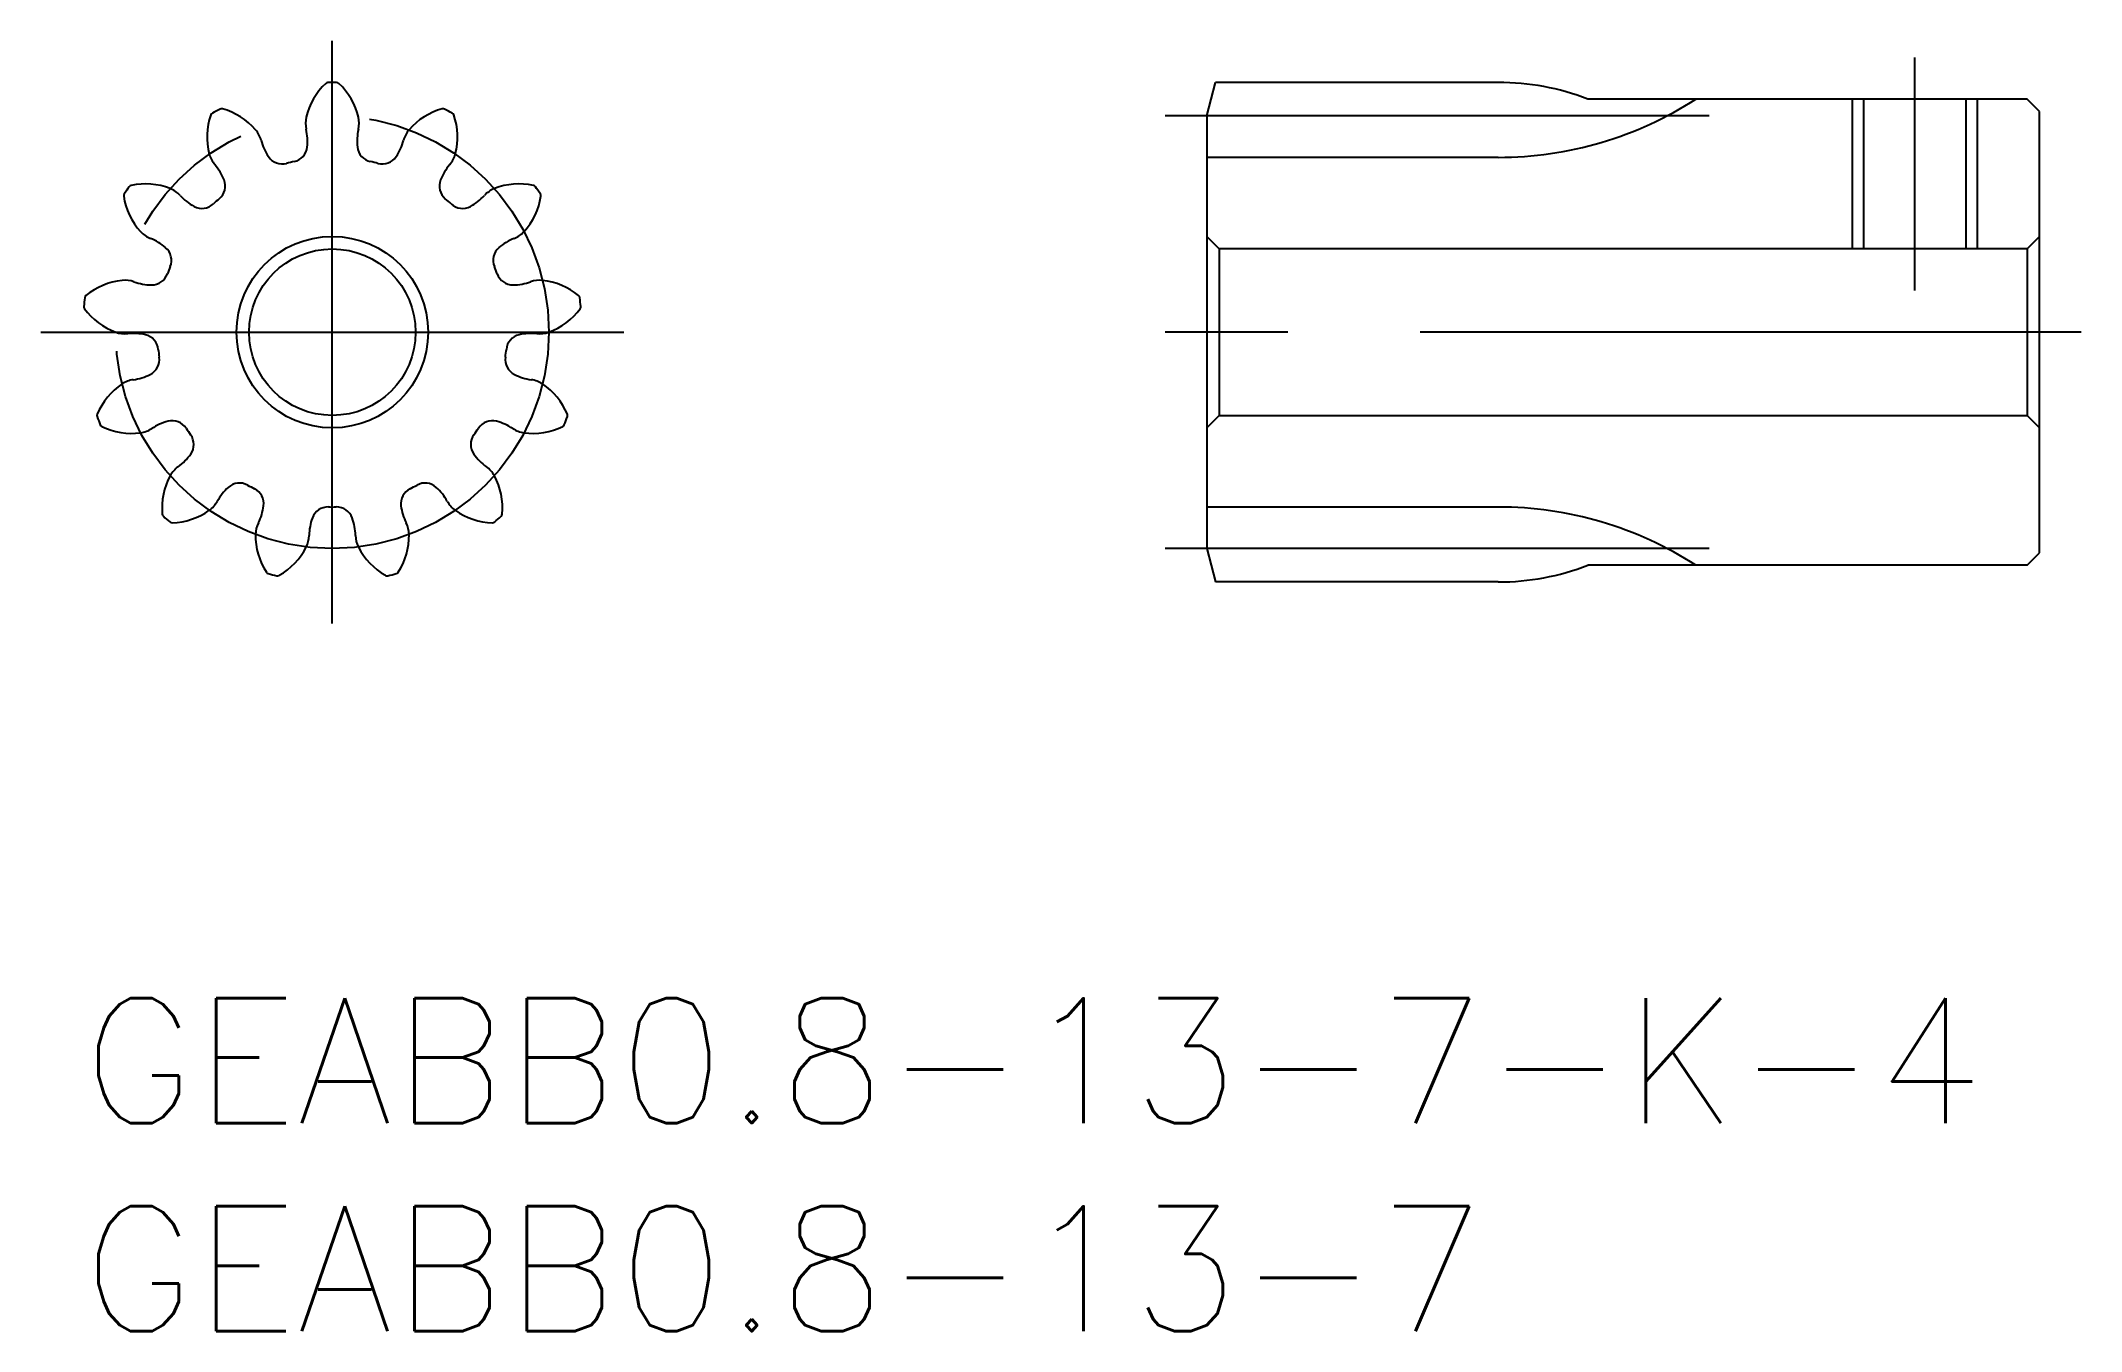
# Model space of a CAD drawing. Extents: x -1 to 48, y -8 to 23.
import ezdxf

# ---------------------------------------------------------------- set-up
doc = ezdxf.new("R2010")
doc.units = 0
doc.header["$LTSCALE"] = 0.5
doc.linetypes.add('CENTER', pattern=[50.8, 31.75, -6.35, 6.35, -6.35])
for name, color, linetype in [('MSM_CENTER', 1, 'CENTER'), ('MSM_CONTINUOUS', 7, 'CONTINUOUS'), ('MSM_NARROW', 5, 'CONTINUOUS'), ('MSM_PART_NUMBER', 7, 'CONTINUOUS')]:
    doc.layers.add(name, color=color, linetype=linetype)
doc.styles.get("Standard").update_dxf_attribs({"font": 'txt.shx', "height": 1, "bigfont": 'bigfont.shx'})

# ---------------------------------------------------------------- blocks, each defined once
blk = doc.blocks.new('*U2')
at = {"layer": 'MSM_PART_NUMBER'}
blk.add_text('GEABB0.8-13-7-K-4', height=3, dxfattribs=at).set_placement((0, -3))
blk = doc.blocks.new('*U3')
at = {"layer": 'MSM_PART_NUMBER'}
blk.add_text('GEABB0.8-13-7', height=3, dxfattribs=at).set_placement((0, -8))

msp = doc.modelspace()

# ---------------------------------------------------------------- linework, layer by layer
at = {"layer": 'MSM_CENTER'}
for p, q in [((6, 9), (6, 23)), ((44, 22.6), (44, 17)), ((39.062, 21.2), (26, 21.2)), ((-1, 16), (13, 16)), ((48, 16), (26, 16)), ((39.062, 10.8), (26, 10.8))]:
    msp.add_line(p, q, dxfattribs=at)
msp.add_circle((6, 16), 5.2, dxfattribs=at)
at = {"layer": 'MSM_CONTINUOUS'}
for p, q in [((27, 21.2), (27.214, 22)), ((34, 22), (27.214, 22)), ((46.7, 21.6), (36.154, 21.6)), ((42.771, 21.6), (42.771, 18)), ((45.23, 21.6), (45.23, 18)), ((47, 21.3), (46.7, 21.6)), ((27, 21.2), (27, 10.8)), ((47, 10.7), (47, 21.3)), ((34, 20.2), (27, 20.2)), ((27, 18.3), (27.3, 18)), ((46.7, 18), (47, 18.3)), ((27.3, 18), (27.3, 14)), ((46.7, 18), (27.3, 18)), ((46.7, 18), (46.7, 14)), ((27.3, 14), (27, 13.7)), ((27.3, 14), (46.7, 14)), ((47, 13.7), (46.7, 14)), ((34, 11.8), (27, 11.8)), ((27, 10.8), (27.214, 10)), ((46.7, 10.4), (36.154, 10.4)), ((46.7, 10.4), (47, 10.7)), ((34, 10), (27.214, 10))]:
    msp.add_line(p, q, dxfattribs=at)
for radius in [2.3, 2]:
    msp.add_circle((6, 16), radius, dxfattribs=at)
for centre, radius, start, end in [((6.956, 20.794), 1.625, 133.2851, 166.9231), ((5.897, 21.919), 0.08, 90.9991, 133.2851), ((6, 16), 6, 89.0009, 90.9991), ((6.103, 21.919), 0.08, 46.7149, 89.0009), ((5.044, 20.794), 1.625, 13.0769, 46.7149), ((34, 16), 6, 68.9605, 90), ((34, 28.95), 8.75, 270, 302.8599), ((4.618, 20.69), 1.625, 160.9774, 194.6154), ((3.158, 21.193), 0.08, 118.6914, 160.9774), ((6, 16), 6, 116.6932, 118.6914), ((3.341, 21.289), 0.08, 74.4072, 116.6932), ((2.925, 19.801), 1.625, 40.7692, 74.4072), ((6, 21.016), 0.643, 166.9231, 192.8099), ((6, 21.016), 0.643, 347.1901, 13.0769), ((9.075, 19.801), 1.625, 105.5928, 139.2308), ((8.659, 21.289), 0.08, 63.3068, 105.5928), ((6, 16), 6, 61.3086, 63.3068), ((8.842, 21.193), 0.08, 19.0226, 61.3086), ((7.382, 20.69), 1.625, 345.3846, 19.0226), ((3.669, 20.442), 0.643, 14.8824, 40.7692), ((5.547, 20.941), 1.3, 194.8824, 213.7929), ((4.105, 20.586), 1.3, 353.8994, 12.8099), ((7.895, 20.586), 1.3, 167.1901, 186.1006), ((6.453, 20.941), 1.3, 326.2071, 345.1176), ((8.331, 20.442), 0.643, 139.2308, 165.1176), ((3.669, 20.442), 0.643, 194.6154, 220.5022), ((4.799, 20.44), 0.4, 213.7929, 285.1339), ((6, 16), 4.2, 102.5585, 105.1339), ((5, 20.49), 0.4, 282.5585, 353.8994), ((7, 20.49), 0.4, 186.1005, 257.4415), ((6, 16), 4.2, 74.8661, 77.4415), ((7.201, 20.44), 0.4, 254.8661, 326.2071), ((8.331, 20.442), 0.643, 319.4978, 345.3846), ((2.191, 19.18), 1.3, 21.5918, 40.5023), ((3.028, 19.511), 0.4, 310.2508, 21.5918), ((8.972, 19.511), 0.4, 158.4082, 229.7492), ((9.809, 19.18), 1.3, 139.4977, 158.4082), ((1.07, 19.277), 0.08, 146.3837, 188.6697), ((2.597, 19.51), 1.625, 188.6697, 222.3077), ((6, 16), 6, 144.3855, 146.3837), ((1.187, 19.447), 0.08, 102.0995, 144.3855), ((1.511, 17.937), 1.625, 68.4615, 102.0995), ((1.872, 18.85), 0.643, 42.5747, 68.4615), ((3.303, 20.165), 1.3, 222.5747, 241.4852), ((6, 16), 4.2, 130.2508, 132.8262), ((6, 16), 4.2, 47.1738, 49.7492), ((8.697, 20.165), 1.3, 298.5148, 317.4253), ((10.128, 18.85), 0.643, 111.5385, 137.4253), ((10.489, 17.937), 1.625, 77.9005, 111.5385), ((9.403, 19.51), 1.625, 317.6923, 351.3303), ((10.813, 19.447), 0.08, 35.6145, 77.9005), ((6, 16), 6, 33.6163, 35.6145), ((10.93, 19.277), 0.08, 351.3303, 33.6163), ((2.873, 19.374), 0.4, 241.4852, 312.8262), ((9.127, 19.374), 0.4, 227.1738, 298.5148), ((1.872, 18.85), 0.643, 222.3077, 248.1946), ((1.15, 17.045), 1.3, 49.2841, 68.1946), ((10.85, 17.045), 1.3, 111.8054, 130.7159), ((10.128, 18.85), 0.643, 291.8054, 317.6923), ((1.737, 17.727), 0.4, 337.9431, 49.2841), ((10.263, 17.727), 0.4, 130.7159, 202.0569), ((1.125, 15.629), 1.625, 96.1538, 129.7918), ((1.02, 16.605), 0.643, 70.267, 96.1539), ((1.676, 18.434), 1.3, 250.267, 269.1775), ((1.663, 17.534), 0.4, 269.1775, 340.5185), ((6, 16), 4.2, 157.9431, 160.5185), ((6, 16), 4.2, 19.4815, 22.0569), ((10.337, 17.534), 0.4, 199.4815, 270.8225), ((10.324, 18.434), 1.3, 270.8225, 289.733), ((10.98, 16.605), 0.643, 83.8461, 109.733), ((10.875, 15.629), 1.625, 50.2082, 83.8462), ((6, 16), 6, 172.0778, 174.0761), ((0.136, 16.816), 0.08, 129.7918, 172.0778), ((11.864, 16.816), 0.08, 7.9222, 50.2082), ((6, 16), 6, 5.9239, 7.9222), ((0.112, 16.611), 0.08, 174.0761, 216.362), ((1.356, 17.527), 1.625, 216.362, 250), ((10.644, 17.527), 1.625, 290, 323.638), ((11.888, 16.611), 0.08, 323.638, 5.9239), ((1.02, 16.605), 0.643, 250, 275.8869), ((1.219, 14.671), 1.3, 76.9764, 95.8869), ((1.422, 15.548), 0.4, 5.6354, 76.9764), ((10.578, 15.548), 0.4, 103.0236, 174.3646), ((10.781, 14.671), 1.3, 84.1131, 103.0236), ((10.98, 16.605), 0.643, 264.1131, 290), ((1.447, 15.343), 0.4, 296.8698, 8.2108), ((6, 16), 4.2, 185.6354, 188.2108), ((10.553, 15.343), 0.4, 171.7892, 243.1302), ((6, 16), 4.2, 351.7892, 354.3646), ((1.856, 13.406), 1.625, 123.8462, 157.4841), ((1.309, 14.221), 0.643, 97.9593, 123.8462), ((1.04, 16.146), 1.3, 277.9593, 296.8698), ((10.96, 16.146), 1.3, 243.1302, 262.0407), ((10.691, 14.221), 0.643, 56.1538, 82.0407), ((10.144, 13.406), 1.625, 22.5159, 56.1538), ((0.429, 13.998), 0.08, 157.4841, 199.7701), ((6, 16), 6, 199.7701, 201.7684), ((0.502, 13.805), 0.08, 201.7684, 244.0543), ((1.178, 15.194), 1.625, 244.0543, 277.6923), ((2.384, 12.602), 1.3, 104.6687, 123.5792), ((2.157, 13.473), 0.4, 33.3277, 104.6687), ((9.843, 13.473), 0.4, 75.3313, 146.6723), ((9.616, 12.602), 1.3, 56.4208, 75.3313), ((10.822, 15.194), 1.625, 262.3077, 295.9457), ((11.498, 13.805), 0.08, 295.9457, 338.2316), ((6, 16), 6, 338.2316, 340.2299), ((11.571, 13.998), 0.08, 340.2299, 22.5159), ((1.309, 14.221), 0.643, 277.6923, 303.5792), ((6, 16), 4.2, 213.3277, 215.9031), ((2.274, 13.302), 0.4, 324.5621, 35.9031), ((9.726, 13.302), 0.4, 144.0969, 215.4379), ((6, 16), 4.2, 324.0969, 326.6723), ((10.691, 14.221), 0.643, 236.4208, 262.3077), ((2.673, 12.245), 0.643, 125.6516, 151.5385), ((1.541, 13.824), 1.3, 305.6516, 324.5621), ((10.459, 13.824), 1.3, 215.4379, 234.3484), ((9.327, 12.245), 0.643, 28.4615, 54.3484), ((3.536, 11.777), 1.625, 151.5385, 185.1765), ((4.378, 11.311), 1.3, 132.361, 151.2715), ((3.771, 11.976), 0.4, 61.02, 132.361), ((6, 16), 4.2, 241.02, 243.5954), ((6, 16), 4.2, 296.4046, 298.98), ((8.229, 11.976), 0.4, 47.639, 118.98), ((7.622, 11.311), 1.3, 28.7285, 47.639), ((8.464, 11.777), 1.625, 354.8235, 28.4615), ((2.673, 12.245), 0.643, 305.3846, 331.2715), ((3.954, 11.88), 0.4, 352.2544, 63.5954), ((3.063, 12.001), 1.3, 333.3439, 352.2544), ((5.897, 11.401), 0.4, 88.7123, 160.0533), ((6, 16), 4.2, 268.7123, 271.2877), ((6.103, 11.401), 0.4, 19.9467, 91.2877), ((8.046, 11.88), 0.4, 116.4046, 187.7456), ((8.937, 12.001), 1.3, 187.7456, 206.6561), ((9.327, 12.245), 0.643, 208.7285, 234.6154), ((34, 3.05), 8.75, 57.1401, 90), ((1.998, 11.638), 0.08, 185.1764, 227.4624), ((6, 16), 6, 227.4624, 229.4607), ((2.152, 11.501), 0.08, 229.4607, 271.7466), ((2.105, 13.045), 1.625, 271.7466, 305.3846), ((4.799, 11.129), 0.643, 153.3439, 179.2308), ((6.743, 11.094), 1.3, 160.0533, 178.9638), ((5.257, 11.094), 1.3, 1.0362, 19.9467), ((7.201, 11.129), 0.643, 0.7692, 26.6561), ((9.895, 13.045), 1.625, 234.6154, 268.2534), ((9.848, 11.501), 0.08, 268.2534, 310.5393), ((6, 16), 6, 310.5393, 312.5376), ((10.002, 11.638), 0.08, 312.5376, 354.8235), ((5.781, 11.116), 1.625, 179.2308, 212.8688), ((3.924, 11.574), 1.625, 299.4389, 333.0769), ((4.799, 11.129), 0.643, 333.0769, 358.9638), ((7.201, 11.129), 0.643, 181.0362, 206.9231), ((8.076, 11.574), 1.625, 206.9231, 240.5611), ((6.219, 11.116), 1.625, 327.1312, 0.7692), ((34, 16), 6, 270, 291.0395), ((4.483, 10.278), 0.08, 212.8688, 255.1547), ((6, 16), 6, 255.1547, 257.153), ((4.684, 10.228), 0.08, 257.153, 299.4389), ((7.316, 10.228), 0.08, 240.5611, 282.847), ((6, 16), 6, 282.847, 284.8453), ((7.517, 10.278), 0.08, 284.8453, 327.1312)]:
    msp.add_arc(centre, radius, start, end, dxfattribs=at)
at = {"layer": 'MSM_NARROW'}
for p, q in [((42.5, 21.6), (42.5, 18)), ((45.5, 21.6), (45.5, 18))]:
    msp.add_line(p, q, dxfattribs=at)

# ---------------------------------------------------------------- block references
at = {"layer": 'MSM_CONTINUOUS'}
for name in ['*U2', '*U3']:
    msp.add_blockref(name, (0, 0), dxfattribs=at)

doc.saveas('drawing.dxf')
